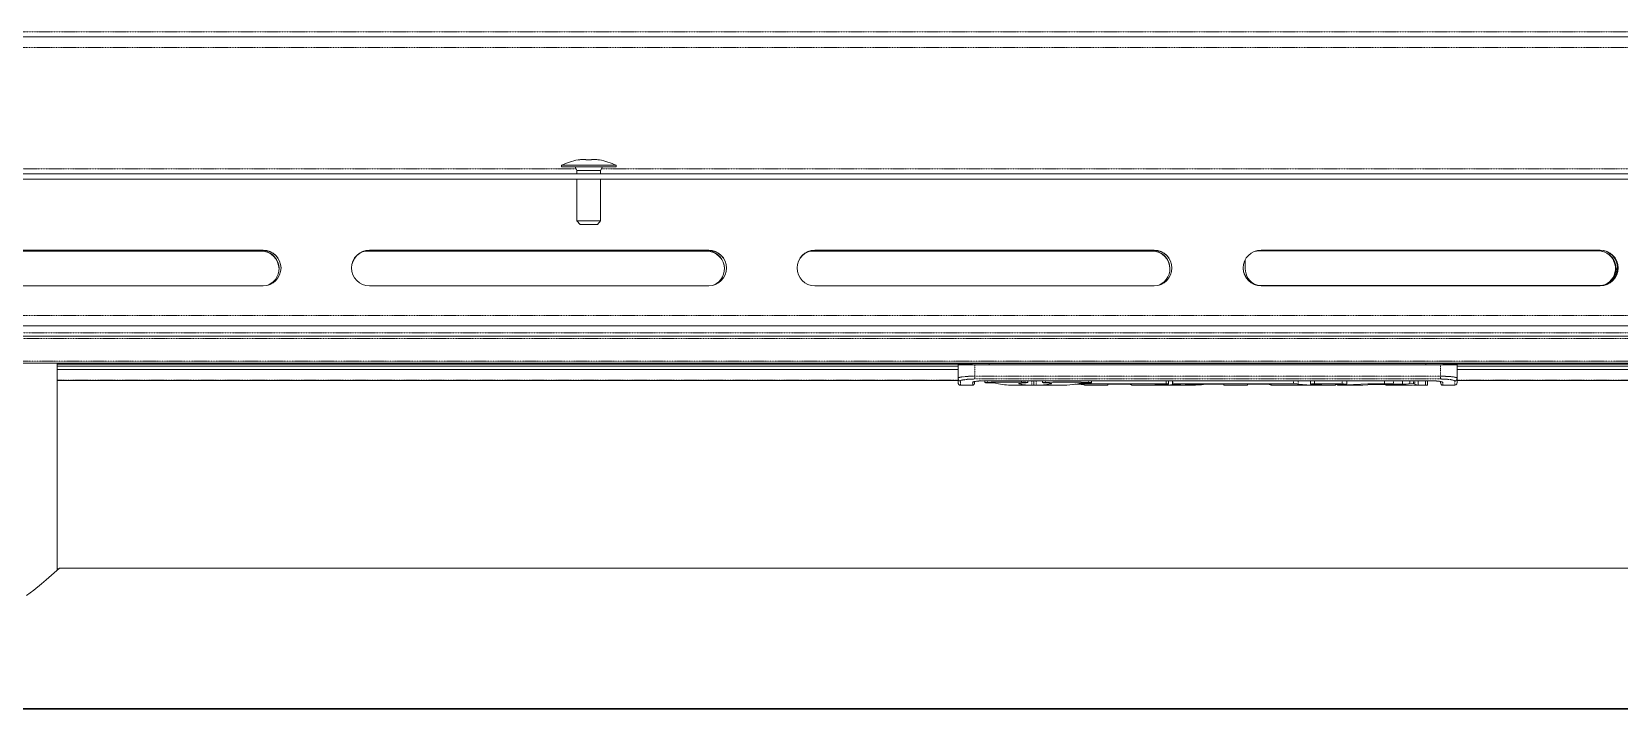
# Model space of a CAD drawing. Header units: millimetres. Extents: x 60499 to 556746, y 248297 to 497145.
# Drawn here: x 74934 to 84286, y 376801 to 380792 of the extents above; entities that cross this region are included whole.
import ezdxf

# ---------------------------------------------------------------- set-up
doc = ezdxf.new("R2010")
doc.units = ezdxf.units.MM
doc.linetypes.add('PHANTOM', pattern=[20, 10, -2, 2, -2, 2, -2])

msp = doc.modelspace()

# ---------------------------------------------------------------- linework, layer by layer
at = {"color": 7, "linetype": 'PHANTOM', "lineweight": 13, "ltscale": 0.03937}
for p, q in [((70263.1, 380791.7), (93474, 380791.7)), ((93411.4, 380699.6), (70325.7, 380699.6)), ((71025.7, 379985.1), (78140.5, 379985.1)), ((78290.2, 379985.1), (85446.9, 379985.1)), ((70459, 379119.8), (93263.5, 379119.8)), ((94202.4, 378985.5), (69520, 378985.4)), ((70465.3, 379018.4), (93257.2, 379018.4)), ((91012.5, 378851.1), (72709.9, 378851.1)), ((75083.1, 378740.3), (80391.5, 378740.3)), ((80489.5, 378763.1), (83232.9, 378763.1)), ((80489.5, 378746.4), (83232.9, 378746.4)), ((83168.6, 378736.1), (80553.8, 378736.1)), ((83330.9, 378740.3), (88627.5, 378740.3))]:
    msp.add_line(p, q, dxfattribs=at)
at = {"color": 7, "lineweight": 13, "ltscale": 0.03937}
for p, q in [((93411.4, 380762.3), (70325.7, 380762.3)), ((93474, 379955.7), (70263.1, 379955.7)), ((93474, 379922.5), (70263.1, 379922.5)), ((76285.6, 379501.1), (74286.9, 379501.1)), ((74286.9, 379499.4), (76285.6, 379499.4)), ((76297.4, 379505.3), (74298.6, 379505.3)), ((74298.6, 379503.6), (76297.4, 379503.6)), ((78910.1, 379501.1), (76911.3, 379501.1)), ((76911.3, 379499.4), (78910.1, 379499.4)), ((78921.8, 379505.3), (76923.1, 379505.3)), ((76923.1, 379503.6), (78921.8, 379503.6)), ((81534.5, 379501.1), (79535.7, 379501.1)), ((79535.7, 379499.4), (81534.5, 379499.4)), ((81546.3, 379505.3), (79547.5, 379505.3)), ((79547.5, 379503.6), (81546.3, 379503.6)), ((82164.4, 379501.1), (84163.2, 379501.1)), ((82176.1, 379505.3), (84174.9, 379505.3)), ((74298.6, 379295.3), (76297.4, 379295.3)), ((76923.1, 379295.3), (78921.8, 379295.3)), ((79547.5, 379295.3), (81546.3, 379295.3)), ((82176.1, 379296.2), (84170.7, 379296.2)), ((84174.9, 379295.3), (82176.1, 379295.3)), ((94202.4, 378998.1), (69520, 378998)), ((70465.3, 378998), (93257.2, 378998.1)), ((93203, 379059.4), (70519.4, 379059.3)), ((91007.2, 378838.5), (72715.2, 378838.5)), ((75083.1, 378838.5), (75083.1, 377619.6)), ((75083.1, 378837.6), (88639.3, 378837.6)), ((80473.2, 378834.3), (75083.1, 378834.3)), ((75083.1, 378833.4), (80473.2, 378833.4)), ((75083.1, 378822.3), (80391.5, 378822.3)), ((75083.1, 378802.9), (80391.5, 378802.9)), ((83232.9, 378830.1), (80489.5, 378830.1)), ((88639.3, 378834.3), (83249.2, 378834.3)), ((83249.2, 378833.4), (88627.5, 378833.4)), ((83330.9, 378822.3), (88627.5, 378822.3)), ((83330.9, 378802.9), (88627.5, 378802.9)), ((75083.1, 378737.7), (80391.5, 378737.7)), ((83168.6, 378736), (80553.8, 378736)), ((83330.9, 378737.7), (88627.5, 378737.7)), ((75096.5, 377631.6), (88626, 377631.7)), ((71155.4, 376800.9), (92543.5, 376800.9)), ((71167.1, 376805.1), (92555.3, 376805.1))]:
    msp.add_line(p, q, dxfattribs=at)
at = {"color": 7, "lineweight": 13, "ltscale": 0.0096}
for p, q in [((78054.1, 380004.9), (78376.6, 380004.9)), ((78376.6, 379996), (78054.1, 379996))]:
    msp.add_line(p, q, dxfattribs=at)
at = {"color": 7, "lineweight": 13, "ltscale": 0.000265527}
for p, q in [((78054.1, 380004.9), (78054.1, 379996)), ((78376.6, 380004.9), (78376.6, 379996))]:
    msp.add_line(p, q, dxfattribs=at)
at = {"color": 7, "lineweight": 13, "ltscale": 0.000701462}
for p, q in [((78145.6, 379975), (78134.9, 379996)), ((78285, 379975), (78295.7, 379996))]:
    msp.add_line(p, q, dxfattribs=at)
at = {"color": 7, "lineweight": 13, "ltscale": 8.83087e-05}
msp.add_line((78198.5, 380039.4), (78198.5, 380036.4), dxfattribs=at)
msp.add_line((78198.5, 380039.4), (78198.5, 380036.4), dxfattribs=at)
at = {"color": 7, "lineweight": 13, "ltscale": 0.00415}
for p, q in [((78145.6, 379975), (78285, 379975)), ((78285, 379677.9), (78145.6, 379677.9))]:
    msp.add_line(p, q, dxfattribs=at)
at = {"color": 7, "lineweight": 13, "ltscale": 0.000575028}
for p, q in [((78145.6, 379975), (78145.6, 379955.7)), ((78285, 379975), (78285, 379955.7))]:
    msp.add_line(p, q, dxfattribs=at)
at = {"color": 7, "lineweight": 13, "ltscale": 0.00728}
for p, q in [((78145.6, 379922.5), (78145.6, 379677.9)), ((78285, 379922.5), (78285, 379677.9))]:
    msp.add_line(p, q, dxfattribs=at)
at = {"color": 7, "lineweight": 13, "ltscale": 0.000855609}
for p, q in [((78164.1, 379655.9), (78145.6, 379677.9)), ((78266.5, 379655.9), (78285, 379677.9))]:
    msp.add_line(p, q, dxfattribs=at)
at = {"color": 7, "lineweight": 13, "ltscale": 0.00305}
msp.add_line((78266.5, 379655.9), (78164.1, 379655.9), dxfattribs=at)
at = {"color": 7, "lineweight": 13, "ltscale": 0.001536}
msp.add_line((82082.9, 379397), (82082.9, 379448.6), dxfattribs=at)
at = {"color": 7, "lineweight": 13, "ltscale": 0.002354}
for p, q in [((80391.5, 378751), (80391.5, 378830.1)), ((83330.9, 378830.1), (83330.9, 378751))]:
    msp.add_line(p, q, dxfattribs=at)
at = {"color": 7, "lineweight": 13, "ltscale": 0.002917}
for p, q in [((80391.5, 378830.1), (80489.5, 378830.1)), ((83330.9, 378830.1), (83232.9, 378830.1))]:
    msp.add_line(p, q, dxfattribs=at)
at = {"color": 7, "lineweight": 13, "ltscale": 0.000224677}
msp.add_line((80473.2, 378830.1), (80473.2, 378837.6), dxfattribs=at)
at = {"color": 7, "linetype": 'PHANTOM', "lineweight": 13, "ltscale": 0.001995}
for p, q in [((80489.5, 378763.1), (80489.5, 378830.1)), ((83232.9, 378830.1), (83232.9, 378763.1))]:
    msp.add_line(p, q, dxfattribs=at)
at = {"color": 7, "linetype": 'PHANTOM', "lineweight": 13, "ltscale": 0.000224677}
msp.add_line((80575.1, 378830.1), (80575.1, 378837.6), dxfattribs=at)
at = {"color": 7, "linetype": 'PHANTOM', "lineweight": 13, "ltscale": 0.000224797}
msp.add_line((83147.3, 378830.1), (83147.3, 378837.6), dxfattribs=at)
at = {"color": 7, "lineweight": 13, "ltscale": 0.000224797}
msp.add_line((83249.2, 378830.1), (83249.2, 378837.6), dxfattribs=at)
at = {"color": 7, "lineweight": 13, "ltscale": 0.000741073}
msp.add_line((80391.5, 378726.1), (80391.5, 378751), dxfattribs=at)
at = {"color": 7, "linetype": 'PHANTOM', "lineweight": 13, "ltscale": 0.000743716}
msp.add_line((80404.6, 378709.3), (80404.6, 378734.3), dxfattribs=at)
at = {"color": 7, "lineweight": 13, "ltscale": 0.002109}
for p, q in [((80475.4, 378709.3), (80404.6, 378709.3)), ((83317.8, 378709.3), (83247, 378709.3))]:
    msp.add_line(p, q, dxfattribs=at)
at = {"color": 7, "linetype": 'PHANTOM', "lineweight": 13, "ltscale": 0.000517958}
for p, q in [((80475.4, 378726.7), (80475.4, 378709.3)), ((83247, 378709.3), (83247, 378726.7))]:
    msp.add_line(p, q, dxfattribs=at)
at = {"color": 7, "lineweight": 13, "ltscale": 0.000157874}
for p, q in [((80488.5, 378731.4), (80488.5, 378726.1)), ((83233.9, 378726.1), (83233.9, 378731.4))]:
    msp.add_line(p, q, dxfattribs=at)
at = {"color": 7, "linetype": 'PHANTOM', "lineweight": 13, "ltscale": 0.000496451}
msp.add_line((80489.5, 378763.1), (80489.5, 378746.4), dxfattribs=at)
at = {"color": 7, "lineweight": 13, "ltscale": 0.00032488}
msp.add_line((80548, 378725.1), (80548, 378736), dxfattribs=at)
at = {"color": 7, "linetype": 'PHANTOM', "lineweight": 13, "ltscale": 2.64325e-06}
for p, q in [((80553.8, 378736), (80553.8, 378736.1)), ((83168.6, 378736), (83168.6, 378736.1))]:
    msp.add_line(p, q, dxfattribs=at)
at = {"color": 7, "lineweight": 13, "ltscale": 0.000221178}
msp.add_line((80563.6, 378726.5), (80556.1, 378726.2), dxfattribs=at)
at = {"color": 7, "linetype": 'PHANTOM', "lineweight": 13, "ltscale": 0.000285472}
msp.add_line((80563.6, 378726.5), (80563.6, 378736), dxfattribs=at)
at = {"color": 7, "lineweight": 13, "ltscale": 0.005341}
msp.add_line((80765.1, 378726.6), (80585.7, 378726.6), dxfattribs=at)
at = {"color": 7, "lineweight": 13, "ltscale": 0.003243}
msp.add_line((80834.1, 378709.3), (80725.1, 378709.3), dxfattribs=at)
at = {"color": 7, "lineweight": 13, "ltscale": 4.49353e-05}
msp.add_line((80750.3, 378719.8), (80750.3, 378718.3), dxfattribs=at)
at = {"color": 7, "lineweight": 13, "ltscale": 0.000282348}
msp.add_line((80765.1, 378736), (80765.1, 378726.6), dxfattribs=at)
at = {"color": 7, "linetype": 'PHANTOM', "lineweight": 13, "ltscale": 0.00028451}
msp.add_line((80787.1, 378726.5), (80787.1, 378736), dxfattribs=at)
at = {"color": 7, "lineweight": 13, "ltscale": 0.000213106}
msp.add_line((80794.3, 378726.2), (80787.1, 378726.5), dxfattribs=at)
at = {"color": 7, "lineweight": 13, "ltscale": 0.000321276}
msp.add_line((80802.4, 378725.2), (80802.4, 378736), dxfattribs=at)
at = {"color": 7, "lineweight": 13, "ltscale": 1.01854e-05}
msp.add_line((80825.7, 378709.4), (80825.3, 378709.4), dxfattribs=at)
at = {"color": 7, "linetype": 'PHANTOM', "lineweight": 13, "ltscale": 0.000809797}
msp.add_line((80825.7, 378708.8), (80825.7, 378736), dxfattribs=at)
at = {"color": 7, "lineweight": 13, "ltscale": 0.000250703}
msp.add_line((80834.1, 378709.3), (80825.7, 378709.4), dxfattribs=at)
at = {"color": 7, "lineweight": 13, "ltscale": 9.67194e-05}
msp.add_line((80837.3, 378709.3), (80834.1, 378709.3), dxfattribs=at)
at = {"color": 7, "lineweight": 13, "ltscale": 3.83641e-05}
msp.add_line((80837.4, 378718.3), (80837.3, 378717.1), dxfattribs=at)
at = {"color": 7, "lineweight": 13, "ltscale": 0.000230564}
msp.add_line((80837.3, 378717.1), (80837.3, 378709.3), dxfattribs=at)
at = {"color": 7, "lineweight": 13, "ltscale": 0.000110747}
msp.add_line((80841, 378709.3), (80837.3, 378709.3), dxfattribs=at)
at = {"color": 7, "lineweight": 13, "ltscale": 0.000526729}
msp.add_line((80837.4, 378736), (80837.4, 378718.3), dxfattribs=at)
at = {"color": 7, "lineweight": 13, "ltscale": 0.000290738}
msp.add_line((80850.8, 378709.4), (80841, 378709.3), dxfattribs=at)
at = {"color": 7, "lineweight": 13, "ltscale": 0.004645}
msp.add_line((80997.1, 378709.3), (80841, 378709.3), dxfattribs=at)
at = {"color": 7, "lineweight": 13, "ltscale": 1.80538e-05}
msp.add_line((80851.4, 378709.4), (80850.8, 378709.4), dxfattribs=at)
at = {"color": 7, "linetype": 'PHANTOM', "lineweight": 13, "ltscale": 0.000792976}
msp.add_line((80851.4, 378709.4), (80851.4, 378736), dxfattribs=at)
at = {"color": 7, "lineweight": 13, "ltscale": 0.000322117}
msp.add_line((80888.1, 378725.2), (80888.1, 378736), dxfattribs=at)
at = {"color": 7, "linetype": 'PHANTOM', "lineweight": 13, "ltscale": 0.00028403}
msp.add_line((80906.2, 378726.5), (80906.2, 378736), dxfattribs=at)
at = {"color": 7, "lineweight": 13, "ltscale": 5.22666e-05}
msp.add_line((80908, 378726.5), (80906.2, 378726.5), dxfattribs=at)
at = {"color": 7, "lineweight": 13, "ltscale": 0.001243}
msp.add_line((80949.7, 378726.6), (80908, 378726.5), dxfattribs=at)
at = {"color": 7, "lineweight": 13, "ltscale": 0.000115823}
msp.add_line((80935.6, 378720.9), (80935.6, 378717), dxfattribs=at)
at = {"color": 7, "lineweight": 13, "ltscale": 4.74584e-05}
msp.add_line((80940.2, 378719.8), (80940.2, 378718.2), dxfattribs=at)
at = {"color": 7, "lineweight": 13, "ltscale": 0.004971}
msp.add_line((81116.7, 378726.6), (80949.7, 378726.6), dxfattribs=at)
at = {"color": 7, "lineweight": 13, "ltscale": 9.0313e-06}
msp.add_line((81068.2, 378713.7), (81068.5, 378713.8), dxfattribs=at)
at = {"color": 7, "lineweight": 13, "ltscale": 1.62418e-05}
msp.add_line((81095, 378717.7), (81095.5, 378717.9), dxfattribs=at)
at = {"color": 7, "lineweight": 13, "ltscale": 8.85553e-05}
msp.add_line((81097.9, 378717.4), (81095, 378717.7), dxfattribs=at)
at = {"color": 7, "lineweight": 13, "ltscale": 3.48429e-05}
msp.add_line((81097.9, 378718.3), (81097.9, 378717.2), dxfattribs=at)
at = {"color": 7, "lineweight": 13, "ltscale": 0.001242}
msp.add_line((81158.5, 378726.5), (81116.7, 378726.6), dxfattribs=at)
at = {"color": 7, "linetype": 'PHANTOM', "lineweight": 13, "ltscale": 0.000132884}
msp.add_line((81118.6, 378717.1), (81118.6, 378721.6), dxfattribs=at)
at = {"color": 7, "lineweight": 13, "ltscale": 0.000325121}
msp.add_line((81129.6, 378717.1), (81118.6, 378717.1), dxfattribs=at)
at = {"color": 7, "lineweight": 13, "ltscale": 0.01452}
msp.add_line((81617.3, 378717.1), (81129.6, 378717.1), dxfattribs=at)
at = {"color": 7, "lineweight": 13, "ltscale": 7.18485e-05}
msp.add_line((81135.4, 378711.7), (81135.4, 378709.3), dxfattribs=at)
at = {"color": 7, "lineweight": 13, "ltscale": 0.004136}
msp.add_line((81274.3, 378709.3), (81135.4, 378709.3), dxfattribs=at)
at = {"color": 7, "lineweight": 13, "ltscale": 3.67955e-05}
msp.add_line((81159.7, 378726.5), (81158.5, 378726.5), dxfattribs=at)
at = {"color": 7, "linetype": 'PHANTOM', "lineweight": 13, "ltscale": 0.000283309}
msp.add_line((81159.7, 378726.5), (81159.7, 378736), dxfattribs=at)
at = {"color": 7, "lineweight": 13, "ltscale": 6.9072e-06}
msp.add_line((81176.6, 378725.6), (81176.4, 378725.7), dxfattribs=at)
at = {"color": 7, "linetype": 'PHANTOM', "lineweight": 13, "ltscale": 0.000310342}
msp.add_line((81176.7, 378725.6), (81176.7, 378736), dxfattribs=at)
at = {"color": 7, "lineweight": 13, "ltscale": 0.000321516}
msp.add_line((81177.4, 378725.2), (81177.4, 378736), dxfattribs=at)
at = {"color": 7, "linetype": 'PHANTOM', "lineweight": 13, "ltscale": 5.74307e-05}
msp.add_line((81274.1, 378713.1), (81274.1, 378711.2), dxfattribs=at)
at = {"color": 7, "lineweight": 13, "ltscale": 6.62668e-06}
msp.add_line((81274.1, 378711.2), (81274.2, 378711), dxfattribs=at)
at = {"color": 7, "lineweight": 13, "ltscale": 4.97761e-05}
msp.add_line((81274.2, 378711), (81274.3, 378709.3), dxfattribs=at)
at = {"color": 7, "lineweight": 13, "ltscale": 1.14545e-05}
msp.add_line((81274.3, 378709.3), (81274.4, 378709.7), dxfattribs=at)
at = {"color": 7, "lineweight": 13, "ltscale": 6.72828e-05}
msp.add_line((81274.4, 378713.2), (81274.4, 378711), dxfattribs=at)
at = {"color": 7, "lineweight": 13, "ltscale": 0.00151}
msp.add_line((81318, 378715.7), (81368.7, 378715.7), dxfattribs=at)
at = {"color": 7, "lineweight": 13, "ltscale": 8.02588e-05}
msp.add_line((81412.1, 378713.1), (81412.1, 378710.4), dxfattribs=at)
at = {"color": 7, "lineweight": 13, "ltscale": 0.010174}
msp.add_line((81754.3, 378709.3), (81412.5, 378709.3), dxfattribs=at)
at = {"color": 7, "lineweight": 13, "ltscale": 1.41073e-05}
msp.add_line((81550.6, 378709.4), (81551.1, 378709.6), dxfattribs=at)
at = {"color": 7, "linetype": 'PHANTOM', "lineweight": 13, "ltscale": 3.24399e-05}
msp.add_line((81551, 378710.1), (81551, 378711.2), dxfattribs=at)
at = {"color": 7, "lineweight": 13, "ltscale": 1.70212e-05}
msp.add_line((81551.1, 378709.6), (81551, 378710.1), dxfattribs=at)
at = {"color": 7, "lineweight": 13, "ltscale": 5.74307e-05}
msp.add_line((81551.1, 378709.3), (81551.1, 378711.3), dxfattribs=at)
at = {"color": 7, "lineweight": 13, "ltscale": 5.51774e-06}
msp.add_line((81555.4, 378712.3), (81555.5, 378712.3), dxfattribs=at)
at = {"color": 7, "lineweight": 13, "ltscale": 8.7708e-05}
msp.add_line((81555.4, 378709.3), (81555.4, 378712.3), dxfattribs=at)
at = {"color": 7, "lineweight": 13, "ltscale": 0.001288}
msp.add_line((81555.5, 378712.3), (81598.8, 378714.6), dxfattribs=at)
at = {"color": 7, "lineweight": 13, "ltscale": 9.03513e-05}
for p, q in [((81617.3, 378736), (81617.3, 378733)), ((82491.1, 378733), (82491.1, 378736))]:
    msp.add_line(p, q, dxfattribs=at)
at = {"color": 7, "lineweight": 13, "ltscale": 0.000474104}
for p, q in [((81617.3, 378733), (81617.3, 378717.1)), ((82491.1, 378733), (82491.1, 378717.1))]:
    msp.add_line(p, q, dxfattribs=at)
at = {"color": 7, "lineweight": 13, "ltscale": 9.78049e-06}
msp.add_line((81624.2, 378715.8), (81624.6, 378715.8), dxfattribs=at)
at = {"color": 7, "linetype": 'PHANTOM', "lineweight": 13, "ltscale": 0.00057635}
msp.add_line((81630, 378716.7), (81630, 378736), dxfattribs=at)
at = {"color": 7, "lineweight": 13, "ltscale": 0.000583318}
msp.add_line((81630.4, 378716.4), (81630.4, 378736), dxfattribs=at)
at = {"color": 7, "lineweight": 13, "ltscale": 0.000587523}
msp.add_line((81653.8, 378716.3), (81653.8, 378736), dxfattribs=at)
at = {"color": 7, "linetype": 'PHANTOM', "lineweight": 13, "ltscale": 0.00057671}
msp.add_line((81656.1, 378716.7), (81656.1, 378736), dxfattribs=at)
at = {"color": 7, "lineweight": 13, "ltscale": 0.000488912}
msp.add_line((81696.7, 378717.1), (81680.3, 378717.1), dxfattribs=at)
at = {"color": 7, "lineweight": 13, "ltscale": 6.16359e-05}
msp.add_line((81694.7, 378715.1), (81694.7, 378713), dxfattribs=at)
at = {"color": 7, "lineweight": 13, "ltscale": 0.018014}
msp.add_line((82301.8, 378717.1), (81696.7, 378717.1), dxfattribs=at)
at = {"color": 7, "linetype": 'PHANTOM', "lineweight": 13, "ltscale": 6.21165e-05}
msp.add_line((81733.1, 378709.2), (81733.1, 378711.3), dxfattribs=at)
at = {"color": 7, "lineweight": 13, "ltscale": 0.000194541}
msp.add_line((81776.2, 378713.2), (81782.8, 378713.6), dxfattribs=at)
at = {"color": 7, "lineweight": 13, "ltscale": 0.000555569}
msp.add_line((81782.8, 378713.6), (81801.4, 378714.6), dxfattribs=at)
at = {"color": 7, "linetype": 'PHANTOM', "lineweight": 13, "ltscale": 9.61184e-05}
msp.add_line((81824.6, 378712.3), (81824.6, 378715.6), dxfattribs=at)
at = {"color": 7, "lineweight": 13, "ltscale": 0.000779352}
msp.add_line((81850.8, 378715.7), (81824.8, 378712.7), dxfattribs=at)
at = {"color": 7, "lineweight": 13, "ltscale": 7.6354e-05}
msp.add_line((81899.2, 378715.7), (81901.8, 378715.7), dxfattribs=at)
at = {"color": 7, "lineweight": 13, "ltscale": 2.56617e-05}
msp.add_line((81932.1, 378715.4), (81932.9, 378715.4), dxfattribs=at)
at = {"color": 7, "lineweight": 13, "ltscale": 0.000641827}
msp.add_line((81932.9, 378715.4), (81954.4, 378713.9), dxfattribs=at)
at = {"color": 7, "lineweight": 13, "ltscale": 8.05266e-06}
msp.add_line((81954.4, 378713.9), (81954.7, 378713.8), dxfattribs=at)
at = {"color": 7, "lineweight": 13, "ltscale": 5.69501e-05}
msp.add_line((81957.3, 378710.1), (81957.3, 378712), dxfattribs=at)
at = {"color": 7, "lineweight": 13, "ltscale": 2.57706e-06}
msp.add_line((81957.5, 378709.4), (81957.4, 378709.4), dxfattribs=at)
at = {"color": 7, "lineweight": 13, "ltscale": 2.25177e-06}
msp.add_line((81957.4, 378709.4), (81957.4, 378709.3), dxfattribs=at)
at = {"color": 7, "lineweight": 13, "ltscale": 0.004143}
msp.add_line((82096.6, 378709.3), (81957.4, 378709.3), dxfattribs=at)
at = {"color": 7, "lineweight": 13, "ltscale": 7.35305e-05}
msp.add_line((81957.5, 378709.1), (81957.5, 378711.5), dxfattribs=at)
at = {"color": 7, "linetype": 'PHANTOM', "lineweight": 13, "ltscale": 7.80962e-05}
msp.add_line((82096.4, 378710.6), (82096.4, 378713.2), dxfattribs=at)
at = {"color": 7, "lineweight": 13, "ltscale": 1.60297e-06}
msp.add_line((82096.4, 378710.5), (82096.4, 378710.6), dxfattribs=at)
at = {"color": 7, "lineweight": 13, "ltscale": 3.59502e-05}
msp.add_line((82096.6, 378709.3), (82096.4, 378710.5), dxfattribs=at)
at = {"color": 7, "lineweight": 13, "ltscale": 8.24215e-05}
msp.add_line((82096.5, 378710.5), (82096.5, 378713.3), dxfattribs=at)
at = {"color": 7, "lineweight": 13, "ltscale": 1.1941e-05}
msp.add_line((82096.5, 378709.7), (82096.6, 378709.3), dxfattribs=at)
at = {"color": 7, "lineweight": 13, "ltscale": 4.37654e-05}
msp.add_line((82132.9, 378715.6), (82134.3, 378715.7), dxfattribs=at)
at = {"color": 7, "lineweight": 13, "ltscale": 0.000826205}
msp.add_line((82166.8, 378715.8), (82194.5, 378715.7), dxfattribs=at)
at = {"color": 7, "lineweight": 13, "ltscale": 0.000143497}
msp.add_line((82194.5, 378715.7), (82199.4, 378715.6), dxfattribs=at)
at = {"color": 7, "lineweight": 13, "ltscale": 4.90204e-05}
msp.add_line((82234, 378711.5), (82234, 378713.1), dxfattribs=at)
at = {"color": 7, "lineweight": 13, "ltscale": 0.00197}
msp.add_line((82300.6, 378709.3), (82234.4, 378709.3), dxfattribs=at)
at = {"color": 7, "lineweight": 13, "ltscale": 2.03077e-05}
msp.add_line((82300.6, 378709.3), (82300.6, 378710), dxfattribs=at)
at = {"color": 7, "lineweight": 13, "ltscale": 0.001936}
msp.add_line((82366.9, 378717.1), (82301.8, 378717.1), dxfattribs=at)
at = {"color": 7, "lineweight": 13, "ltscale": 7.16226e-05}
msp.add_line((82316.5, 378709.7), (82318.9, 378709.6), dxfattribs=at)
at = {"color": 7, "lineweight": 13, "ltscale": 0.00026348}
msp.add_line((82318.9, 378709.6), (82327.7, 378709.4), dxfattribs=at)
at = {"color": 7, "lineweight": 13, "ltscale": 0.000449609}
msp.add_line((82327.7, 378709.4), (82342.8, 378709.3), dxfattribs=at)
at = {"color": 7, "lineweight": 13, "ltscale": 0.00457}
msp.add_line((82496.4, 378709.3), (82342.8, 378709.3), dxfattribs=at)
at = {"color": 7, "linetype": 'PHANTOM', "lineweight": 13, "ltscale": 0.000563013}
msp.add_line((82366.9, 378717.1), (82366.9, 378736), dxfattribs=at)
at = {"color": 7, "lineweight": 13, "ltscale": 9.0682e-05}
msp.add_line((82369.9, 378717.1), (82366.9, 378717.1), dxfattribs=at)
at = {"color": 7, "lineweight": 13, "ltscale": 2.47084e-05}
msp.add_line((82394.7, 378715.9), (82393.8, 378716), dxfattribs=at)
at = {"color": 7, "linetype": 'PHANTOM', "lineweight": 13, "ltscale": 0.000597736}
msp.add_line((82393.9, 378716), (82393.9, 378736), dxfattribs=at)
at = {"color": 7, "lineweight": 13, "ltscale": 0.000585841}
msp.add_line((82468.2, 378716.4), (82468.2, 378736), dxfattribs=at)
at = {"color": 7, "lineweight": 13, "ltscale": 0.00434}
msp.add_line((82636.9, 378717.1), (82491.1, 378717.1), dxfattribs=at)
at = {"color": 7, "lineweight": 13, "ltscale": 0.000168929}
msp.add_line((82502, 378709.3), (82496.4, 378709.3), dxfattribs=at)
at = {"color": 7, "lineweight": 13, "ltscale": 0.000203244}
msp.add_line((82508.9, 378709.4), (82502, 378709.3), dxfattribs=at)
at = {"color": 7, "lineweight": 13, "ltscale": 1.69862e-05}
msp.add_line((82503.3, 378714.8), (82503.9, 378714.8), dxfattribs=at)
at = {"color": 7, "lineweight": 13, "ltscale": 0.000201597}
msp.add_line((82515.6, 378709.6), (82508.9, 378709.4), dxfattribs=at)
at = {"color": 7, "linetype": 'PHANTOM', "lineweight": 13, "ltscale": 0.00015427}
msp.add_line((82509, 378709.4), (82509, 378714.6), dxfattribs=at)
at = {"color": 7, "lineweight": 13, "ltscale": 5.21442e-05}
msp.add_line((82534.8, 378711.8), (82534.8, 378710.1), dxfattribs=at)
at = {"color": 7, "lineweight": 13, "ltscale": 2.28719e-05}
msp.add_line((82534.9, 378709.3), (82534.8, 378710.1), dxfattribs=at)
at = {"color": 7, "lineweight": 13, "ltscale": 0.00235}
msp.add_line((82613.9, 378709.3), (82534.9, 378709.3), dxfattribs=at)
at = {"color": 7, "lineweight": 13, "ltscale": 2.0445e-06}
msp.add_line((82613.6, 378710.7), (82613.6, 378710.8), dxfattribs=at)
at = {"color": 7, "lineweight": 13, "ltscale": 2.76357e-06}
msp.add_line((82613.6, 378710.6), (82613.6, 378710.7), dxfattribs=at)
at = {"color": 7, "lineweight": 13, "ltscale": 4.72198e-05}
msp.add_line((82614, 378711.4), (82614, 378709.8), dxfattribs=at)
at = {"color": 7, "lineweight": 13, "ltscale": 0.000127837}
msp.add_line((82627.1, 378709.5), (82627.1, 378713.8), dxfattribs=at)
at = {"color": 7, "lineweight": 13, "ltscale": 0.004349}
msp.add_line((82775, 378709.3), (82628.9, 378709.3), dxfattribs=at)
at = {"color": 7, "lineweight": 13, "ltscale": 0.000481943}
msp.add_line((82653, 378717.1), (82636.9, 378717.1), dxfattribs=at)
at = {"color": 7, "linetype": 'PHANTOM', "lineweight": 13, "ltscale": 0.000550758}
msp.add_line((82653, 378717.5), (82653, 378736), dxfattribs=at)
at = {"color": 7, "lineweight": 13, "ltscale": 0.00024219}
msp.add_line((82661.2, 378717.1), (82653, 378717.1), dxfattribs=at)
at = {"color": 7, "lineweight": 13, "ltscale": 6.61299e-05}
msp.add_line((82653.5, 378715.1), (82655.7, 378715.2), dxfattribs=at)
at = {"color": 7, "lineweight": 13, "ltscale": 0.000135287}
msp.add_line((82680.6, 378731.5), (82680.6, 378736), dxfattribs=at)
at = {"color": 7, "lineweight": 13, "ltscale": 0.000436978}
msp.add_line((82680.6, 378731.5), (82680.6, 378716.8), dxfattribs=at)
at = {"color": 7, "lineweight": 13, "ltscale": 4.55361e-05}
msp.add_line((82903.1, 378736), (82903.1, 378734.5), dxfattribs=at)
at = {"color": 7, "lineweight": 13, "ltscale": 0.000493928}
msp.add_line((82903.1, 378734.5), (82903.1, 378717.9), dxfattribs=at)
at = {"color": 7, "lineweight": 13, "ltscale": 0.00013024}
msp.add_line((82910.5, 378710.1), (82910.5, 378714.5), dxfattribs=at)
at = {"color": 7, "lineweight": 13, "ltscale": 6.43935e-05}
msp.add_line((82912.7, 378710), (82910.5, 378710.1), dxfattribs=at)
at = {"color": 7, "lineweight": 13, "ltscale": 2.73996e-06}
msp.add_line((82910.5, 378710.1), (82910.5, 378710.1), dxfattribs=at)
at = {"color": 7, "lineweight": 13, "ltscale": 0.000400797}
msp.add_line((82926.2, 378709.9), (82912.7, 378710), dxfattribs=at)
at = {"color": 7, "linetype": 'PHANTOM', "lineweight": 13, "ltscale": 0.000136728}
msp.add_line((82912.9, 378709.9), (82912.9, 378714.5), dxfattribs=at)
at = {"color": 7, "lineweight": 13, "ltscale": 0.000135527}
msp.add_line((82926.2, 378709.9), (82926.2, 378714.4), dxfattribs=at)
at = {"color": 7, "lineweight": 13, "ltscale": 0.004232}
msp.add_line((83068.3, 378709.9), (82926.2, 378709.9), dxfattribs=at)
at = {"color": 7, "linetype": 'PHANTOM', "lineweight": 13, "ltscale": 0.000559169}
msp.add_line((82957.1, 378717.3), (82957.1, 378736), dxfattribs=at)
at = {"color": 7, "lineweight": 13, "ltscale": 1.56266e-05}
msp.add_line((82957.6, 378717.2), (82957.1, 378717.3), dxfattribs=at)
at = {"color": 7, "lineweight": 13, "ltscale": 0.001552}
msp.add_line((83009.7, 378716), (82957.6, 378717.2), dxfattribs=at)
at = {"color": 7, "lineweight": 13, "ltscale": 0.000152107}
msp.add_line((83009.7, 378730.9), (83009.7, 378736), dxfattribs=at)
at = {"color": 7, "lineweight": 13, "ltscale": 0.000412828}
msp.add_line((83009.7, 378730.9), (83009.7, 378717.1), dxfattribs=at)
at = {"color": 7, "lineweight": 13, "ltscale": 3.07579e-05}
msp.add_line((83009.7, 378716), (83009.7, 378717.1), dxfattribs=at)
at = {"color": 7, "lineweight": 13, "ltscale": 0.000491886}
msp.add_line((83051.7, 378736), (83051.7, 378719.5), dxfattribs=at)
at = {"color": 7, "lineweight": 13, "ltscale": 5.11924e-05}
msp.add_line((83074.1, 378720.1), (83072.4, 378720.4), dxfattribs=at)
at = {"color": 7, "linetype": 'PHANTOM', "lineweight": 13, "ltscale": 0.000474825}
msp.add_line((83074, 378720.1), (83074, 378736), dxfattribs=at)
at = {"color": 7, "lineweight": 13, "ltscale": 0.000131513}
msp.add_line((83083.4, 378715.5), (83079.7, 378718), dxfattribs=at)
at = {"color": 7, "linetype": 'PHANTOM', "lineweight": 13, "ltscale": 0.000610592}
msp.add_line((83083, 378715.5), (83083, 378736), dxfattribs=at)
at = {"color": 7, "lineweight": 13, "ltscale": 0.00051195}
msp.add_line((83101.6, 378736), (83101.6, 378718.8), dxfattribs=at)
at = {"color": 7, "lineweight": 13, "ltscale": 5.29852e-05}
msp.add_line((83101.6, 378718.8), (83101.6, 378717.1), dxfattribs=at)
at = {"color": 7, "lineweight": 13, "ltscale": 0.000222634}
msp.add_line((83101.6, 378717.1), (83101.6, 378709.6), dxfattribs=at)
at = {"color": 7, "lineweight": 13, "ltscale": 0.001282}
msp.add_line((83144.7, 378709.9), (83101.6, 378709.9), dxfattribs=at)
at = {"color": 7, "lineweight": 13, "ltscale": 0.000494769}
msp.add_line((83144.7, 378736), (83144.7, 378719.4), dxfattribs=at)
at = {"color": 7, "lineweight": 13, "ltscale": 7.01664e-05}
msp.add_line((83144.7, 378719.4), (83144.7, 378717.1), dxfattribs=at)
at = {"color": 7, "lineweight": 13, "ltscale": 0.000213623}
msp.add_line((83144.7, 378717.1), (83144.7, 378709.9), dxfattribs=at)
at = {"color": 7, "lineweight": 13, "ltscale": 0.000341881}
msp.add_line((83157.1, 378736), (83168.6, 378736), dxfattribs=at)
at = {"color": 7, "lineweight": 13, "ltscale": 0.000773032}
msp.add_line((83157.1, 378710.1), (83157.1, 378736), dxfattribs=at)
at = {"color": 7, "linetype": 'PHANTOM', "lineweight": 13, "ltscale": 0.000496211}
msp.add_line((83232.9, 378763.1), (83232.9, 378746.4), dxfattribs=at)
at = {"color": 7, "linetype": 'PHANTOM', "lineweight": 13, "ltscale": 0.000743596}
msp.add_line((83317.8, 378734.3), (83317.8, 378709.3), dxfattribs=at)
at = {"color": 7, "lineweight": 13, "ltscale": 0.000741313}
msp.add_line((83330.9, 378751), (83330.9, 378726.1), dxfattribs=at)
at = {"color": 7, "lineweight": 13, "ltscale": 0.000534159}
msp.add_line((75083.1, 377619.6), (75096.5, 377631.6), dxfattribs=at)
at = {"color": 7, "lineweight": 13, "ltscale": 6.35299e-05}
msp.add_line((75083.1, 377626), (75084.7, 377627.5), dxfattribs=at)
msp.add_line((75083.1, 377626), (75084.7, 377627.5), dxfattribs=at)
at = {"color": 7, "lineweight": 13, "ltscale": 0.000212587}
msp.add_line((75084.7, 377627.5), (75091.8, 377627.5), dxfattribs=at)
at = {"color": 7, "linetype": 'PHANTOM', "lineweight": 13, "ltscale": 0.03937}
for points in [[(80489.5, 378763.1), (80445.7, 378761.7), (80409.5, 378757.7), (80398.4, 378755.2), (80394.7, 378753.8), (80392.4, 378752.4), (80391.7, 378751.7), (80391.5, 378751)], [(80489.5, 378746.4), (80451.4, 378745), (80420.2, 378741), (80410, 378738.3), (80406.8, 378736.8), (80405, 378735.3), (80404.6, 378734.3)], [(80553.8, 378736.1), (80518.7, 378735), (80489.8, 378731.9), (80478, 378728.9), (80476.1, 378727.8), (80475.6, 378727.3), (80475.4, 378726.7)], [(83247, 378726.7), (83246.8, 378727.3), (83246.5, 378727.7), (83245.3, 378728.5), (83242.3, 378729.7), (83232.8, 378731.9), (83203.8, 378735), (83168.6, 378736.1)], [(83330.9, 378751), (83330.7, 378751.6), (83330.4, 378752.1), (83329.4, 378752.9), (83326.9, 378754.2), (83318.6, 378756.6), (83304.4, 378759), (83286.6, 378760.9), (83232.9, 378763.1)], [(83317.8, 378734.3), (83317.6, 378735.1), (83317.1, 378735.7), (83315.5, 378736.9), (83311.5, 378738.6), (83298.6, 378741.7), (83268.6, 378745.2), (83232.9, 378746.4)]]:
    msp.add_lwpolyline(points, dxfattribs=at)
at = {"color": 7, "lineweight": 13, "ltscale": 0.03937}
for points in [[(80482.1, 378729.7), (80504.4, 378733.7), (80542.3, 378735.9), (80553.8, 378736)], [(80488.5, 378731.4), (80509.3, 378734.2), (80548, 378736)], [(80556.1, 378726.2), (80549.9, 378725.7), (80548.3, 378725.3), (80548.1, 378725.2), (80548, 378725.2), (80548, 378725.1), (80548, 378725.1)], [(80548, 378725.1), (80548, 378725.1), (80548.1, 378725), (80548.6, 378724.8), (80551.9, 378724.4), (80558.5, 378724.1)], [(80558.5, 378724.1), (80588.1, 378723.2), (80610.8, 378721.1), (80628.8, 378718.1)], [(80749.5, 378719), (80749.5, 378719.2), (80749.7, 378719.4), (80750.2, 378719.7), (80751.7, 378720.2), (80766.7, 378722.3), (80792.9, 378724)], [(80792.9, 378724), (80800.5, 378724.7), (80801.9, 378725), (80802.3, 378725.1), (80802.5, 378725.2), (80802.5, 378725.2)], [(80802.5, 378725.2), (80802.5, 378725.3), (80802.5, 378725.3), (80802.4, 378725.4), (80802.2, 378725.5), (80799.3, 378725.9), (80794.3, 378726.2)], [(80906.2, 378726.5), (80892.1, 378726), (80889.2, 378725.6), (80888.4, 378725.4), (80888.2, 378725.3), (80888.1, 378725.2)], [(80888.1, 378725.2), (80888.1, 378725.2), (80888.2, 378725.1), (80888.2, 378725.1), (80888.5, 378724.9), (80891.9, 378724.4), (80897.7, 378724)], [(80897.7, 378724), (80929.3, 378721.8), (80939, 378720.2), (80940.5, 378719.7), (80941, 378719.4), (80941.2, 378719.2), (80941.2, 378719)], [(81088.2, 378715.4), (81116.4, 378714.2), (81132.4, 378712.4), (81135.4, 378711.7)], [(81095.5, 378717.9), (81114.3, 378721), (81127.8, 378722.5), (81167.4, 378724.1)], [(81176.4, 378725.7), (81172, 378726.2), (81159.7, 378726.5)], [(81167.4, 378724.1), (81174.7, 378724.5), (81176.9, 378724.9), (81177.2, 378725.1), (81177.3, 378725.1), (81177.4, 378725.2), (81177.4, 378725.2)], [(81275.4, 378713.6), (81274, 378713), (81273.7, 378712.8), (81273.5, 378712.4)], [(81318, 378715.7), (81288.6, 378715), (81275.4, 378713.6)], [(81410.4, 378713.7), (81404.1, 378714.5), (81368.7, 378715.7)], [(81550.8, 378710.7), (81550.8, 378710.9), (81551, 378711.2), (81551.5, 378711.5), (81555.4, 378712.3)], [(81630, 378716.7), (81626.6, 378717.1), (81617.3, 378717.1)], [(81624.6, 378715.8), (81629.4, 378716.2), (81630.2, 378716.4), (81630.3, 378716.4), (81630.4, 378716.4), (81630.4, 378716.5)], [(81654.1, 378716.1), (81655.3, 378715.9), (81665.7, 378715.4)], [(81665.7, 378715.4), (81699.6, 378714.9), (81703.6, 378714.5), (81704, 378714.4), (81704.1, 378714.4), (81704.2, 378714.3)], [(81704.2, 378714.3), (81704.2, 378714.2), (81704.1, 378714.2), (81704, 378714.1), (81703.8, 378714), (81702.9, 378713.9), (81694.7, 378713)], [(81718.8, 378710.4), (81718.9, 378710.4), (81719, 378710.4), (81719.8, 378710.6), (81729.3, 378711.2)], [(81732.9, 378709.6), (81721.1, 378710.1), (81719.1, 378710.3), (81718.9, 378710.3), (81718.9, 378710.3), (81718.8, 378710.4)], [(82096.2, 378713), (82096.3, 378713.1), (82096.5, 378713.3), (82098.3, 378713.7), (82111.4, 378715), (82132.9, 378715.6)], [(82199.4, 378715.6), (82224.5, 378714.6), (82231.4, 378713.8), (82233.8, 378713.2), (82234.1, 378713), (82234.2, 378712.9), (82234.2, 378712.9)], [(82234.4, 378709.3), (82234.3, 378709.3), (82234.2, 378709.4), (82234.1, 378709.5), (82234, 378709.9), (82234.1, 378711.4)], [(82491.1, 378717.1), (82473.9, 378716.9), (82468.6, 378716.6), (82468.3, 378716.5), (82468.2, 378716.4)], [(82468.2, 378716.4), (82468.3, 378716.4), (82468.3, 378716.3), (82468.6, 378716.2), (82471.4, 378715.9)], [(82503.9, 378714.8), (82531.4, 378712.6), (82534.3, 378712), (82535.1, 378711.7)], [(82613.6, 378710.8), (82614.2, 378711.5), (82615.6, 378712.1), (82626.5, 378713.7)], [(82903.1, 378717.9), (82805.9, 378717), (82719.8, 378713.9), (82645.5, 378710), (82628.9, 378709.3)], [(82655.7, 378715.2), (82669.1, 378715.4), (82679.3, 378715.9), (82680.4, 378716.2), (82680.6, 378716.3), (82680.6, 378716.3)], [(82680.6, 378716.3), (82680.6, 378716.4), (82680.3, 378716.5), (82678.3, 378716.7), (82661.2, 378717.1)], [(82775, 378709.3), (82804.5, 378711.3), (82871.4, 378714.1), (82896.2, 378714.4)], [(82896.2, 378714.4), (82936, 378714.4), (83006.5, 378712.5), (83074.6, 378709.7)], [(83051.7, 378719.5), (83045, 378717.7), (83030.6, 378716.4), (83009.7, 378716)], [(83072.4, 378720.4), (83063.3, 378720.8), (83051.7, 378719.5)], [(83156.9, 378710.1), (83156.9, 378710), (83156.6, 378710), (83144.7, 378709.9)], [(83233.9, 378731.4), (83213, 378734.2), (83170.5, 378736), (83168.6, 378736)], [(83240.3, 378729.7), (83218, 378733.7), (83180.1, 378735.9), (83168.6, 378736)], [(83330.9, 378726.1), (83329.1, 378717.7), (83324.4, 378711.6), (83317.8, 378709.3)], [(74903.3, 377470.8), (74945.3, 377502.4), (74991.3, 377539.7), (75019.2, 377563.4), (75096.5, 377631.6)]]:
    msp.add_lwpolyline(points, dxfattribs=at)
for centre, radius, start, end in [((76285.6, 379396.1), 105, 292.96752, 90.00005), ((76285.6, 379394.4), 105, 0.04124, 90.00005), ((76297.4, 379400.3), 105, 270.00005, 90.00005), ((76297.4, 379398.6), 105, 0.04121, 90.00005), ((76923.1, 379400.3), 105, 90.00005, 270.00005), ((76923.1, 379398.6), 105, 90.00005, 179.13112), ((76911.3, 379394.4), 105, 90.00005, 106.14436), ((76911.3, 379396.1), 105, 90.00005, 98.78483), ((78910.1, 379396.1), 105, 292.96752, 90.00005), ((78910.1, 379394.4), 105, 0.04124, 90.00005), ((78921.8, 379400.3), 105, 270.00005, 90.00005), ((78921.8, 379398.6), 105, 0.04121, 90.00005), ((79547.5, 379400.3), 105, 90.00005, 270.00005), ((79547.5, 379398.6), 105, 90.00005, 179.13112), ((79535.7, 379394.4), 105, 90.00005, 106.14436), ((79535.7, 379396.1), 105, 90.00005, 98.78483), ((81534.5, 379396.1), 105, 292.96752, 90.00005), ((81534.5, 379394.4), 105, 0.04124, 90.00005), ((81546.3, 379400.3), 105, 270.00005, 90.00005), ((81546.3, 379398.6), 105, 0.04121, 90.00005), ((82176.1, 379400.3), 105, 90.00005, 270.00005), ((82164.4, 379396.1), 105, 90.00005, 106.14436), ((84163.2, 379396.1), 105, 306.1317, 90.00005), ((84170.7, 379401.2), 105, 270.00005, 77.38893), ((84174.9, 379400.3), 105, 270.00005, 90.00005), ((84159, 379397), 105, 292.96752, 77.38891), ((82176.1, 379401.2), 105, 181.04249, 270.00005), ((82187.9, 379397), 105, 180.00005, 246.93905), ((80579.8, 377516.3), 1210.2, 89.72079, 90.76787), ((80725.2, 379241.7), 532.4, 259.56385, 269.98914), ((80750.6, 378719.5), 1.19, 201.80618, 258.98157), ((80835, 379112.6), 403.3, 257.87537, 268.618), ((80773.8, 377870.2), 856.4, 89.10861, 90.58273), ((80840.7, 379299.3), 590, 271.04253, 279.26258), ((80935, 378728.8), 11.8, 273.05785, 296.28886), ((80940, 378719.6), 1.35, 277.91979, 334.51788), ((80996.8, 379285.4), 576.1, 270.02695, 277.11848), ((81093.9, 378528.7), 186.8, 91.75557, 97.8078), ((81113.4, 379168.8), 451.6, 268.03889, 270.66384), ((81176.6, 378724.6), 0.974, 39.80499, 89.37474), ((81275.2, 378712.5), 1.67, 182.8969, 229.81415), ((81410.1, 378709.9), 3.78, 53.24016, 84.85179), ((81413.1, 378710), 0.949, 156.70998, 230.21307), ((81411.4, 378712.3), 1.1, 356.99002, 32.16521), ((81406.1, 378710), 6.75, 2.24248, 19.2868), ((81411.9, 378710), 0.954, 307.36744, 15.34255), ((81553.5, 378747.6), 38.3, 265.70227, 272.84793), ((81551.8, 378710.9), 0.998, 188.0624, 225.53549), ((81545.5, 381728), 3018.7, 270.18767, 272.83348), ((81558.9, 379893.1), 1179.2, 271.93729, 273.17701), ((81630, 378716.2), 0.497, 37.58966, 85.21698), ((81655.8, 378710), 6.69, 87.62826, 107.6118), ((81654.1, 378716.4), 0.283, 209.46726, 272.64948), ((81667.2, 378537.1), 179.9, 91.17693, 93.52541), ((81678.5, 377937.8), 779.4, 89.86948, 91.10173), ((81455.2, 385549.5), 6843.8, 272.29518, 272.68876), ((81754.7, 379513.6), 804.2, 268.45853, 269.96928), ((81754.2, 379445.7), 736.4, 270.00541, 275.48986), ((81837.6, 378101), 614.7, 90.66989, 93.37869), ((81873.1, 370449.1), 8266.7, 89.81904, 90.29121), ((81907.3, 377735.9), 979.9, 88.54952, 90.31991), ((81954.2, 378710.4), 3.42, 28.89856, 82.47009), ((81954.2, 378710.3), 3.5, 1.90198, 31.19571), ((81959.4, 378710), 2.18, 169.58279, 199.38443), ((81955.2, 378710.5), 2.5, 334.01264, 356.07853), ((82097.5, 378712.1), 1.6, 142.84397, 175.8567), ((82099.4, 378712.4), 3.55, 184.18637, 211.78932), ((82164.4, 375277.9), 3437.9, 89.96033, 90.50092), ((82228.5, 378710.1), 6.39, 359.89055, 25.45304), ((82234.1, 378710), 0.754, 296.81958, 9.63789), ((82302.9, 378382.7), 327.3, 87.62159, 90.4018), ((82372.6, 378470.1), 247, 86.91809, 90.63132), ((82378.1, 378597.4), 119.6, 82.40935, 86.2347), ((82498, 379524.2), 814.9, 262.7154, 269.88399), ((82532.6, 380188.2), 1473.7, 267.61985, 268.8613), ((82554.1, 377682.4), 1027.8, 91.07173, 92.14267), ((82519.3, 378711.4), 15.8, 352.2178, 1.00291), ((82615.6, 378710.3), 1.95, 169.7929, 209.49704), ((82613.4, 378709.7), 0.568, 320.96291, 14.72969), ((82662.4, 378276.9), 438.3, 91.15434, 94.69337), ((82628.3, 378714.1), 4.85, 255.61085, 277.1716), ((82902.9, 376491.5), 2226.4, 88.60437, 89.99422), ((83071.7, 378705.1), 15.2, 57.98059, 80.83636), ((83090.1, 379380.7), 671.2, 268.67217, 270.98182), ((83094.5, 378732.2), 20, 236.48604, 246.51301), ((83108.8, 378763.4), 54.3, 245.79247, 262.46713)]:
    msp.add_arc(centre, radius, start, end, dxfattribs=at)
at = {"color": 7, "linetype": 'PHANTOM', "lineweight": 13, "ltscale": 0.03937}
for centre, start, end in [((80475.2, 378738), 271.22468, 316.01795), ((83247.2, 378738), 223.98232, 268.77545)]:
    msp.add_arc(centre, 11.3, start, end, dxfattribs=at)
at = {"color": 7, "lineweight": 13, "ltscale": 0.03937}
for centre, major_axis, ratio, start_param, end_param in [((78215.3, 379674.8), (0, 367.4), 1, 0.17228, 0.454326), ((78215.3, 379674.8), (0, 367), 1, 0.116293, 0.172462), ((78152.3, 379674.8), (0, 362), 0.000144, 6.283185, 6.329603), ((78152.3, 379674.8), (0, 362), 0.000144, 6.236767, 6.283185), ((78185.6, 379674.8), (0, 365), 0.707005, 6.233201, 6.333169), ((78185.6, 379674.8), (0, 365), 0.707208, 6.233201, 6.333169), ((78198.5, 379674.8), (0, 367), 0.000144, 0.116293, 0.172462), ((78198.5, 379674.8), (0, 367), 0.000144, 6.110724, 6.166892), ((78215.3, 379674.8), (0, 362), 1, 6.236768, 6.329603), ((78215.3, 379674.8), (0, -362), 1, 3.095175, 3.188011), ((78245, 379674.8), (0, -365), 0.707208, 3.091609, 3.191577), ((78245, 379674.8), (0, -365), 0.707005, 3.091609, 3.191577), ((78232.1, 379674.8), (0, -367), 0.000144, 3.257886, 3.314054), ((78215.3, 379674.8), (0, 367), 1, 6.110724, 6.166892), ((78215.3, 379674.8), (0, -367), 1, 2.969131, 3.025299), ((78215.3, 379674.8), (0, -367.4), 1, 2.687266, 2.969313), ((78278.3, 379674.8), (0, -362), 0.000144, 3.141593, 3.188011), ((80404.6, 378726.1), (0, -16.8), 0.777778, 4.712389, 6.283185), ((80475.4, 378726.1), (0, -16.8), 0.777778, 0, 1.570796), ((83247, 378726.1), (0, -16.8), 0.777778, 4.712389, 6.283185)]:
    msp.add_ellipse(centre, major_axis=major_axis, ratio=ratio, start_param=start_param, end_param=end_param, dxfattribs=at)
at = {"color": 7, "linetype": 'PHANTOM', "lineweight": 13, "ltscale": 0.03937}
for centre, start_param, end_param in [((80404.6, 378751), 4.712389, 6.283185), ((83317.8, 378751), 6.283185, 7.853982)]:
    msp.add_ellipse(centre, major_axis=(0, -16.7), ratio=0.781629, start_param=start_param, end_param=end_param, dxfattribs=at)

doc.saveas('drawing.dxf')
